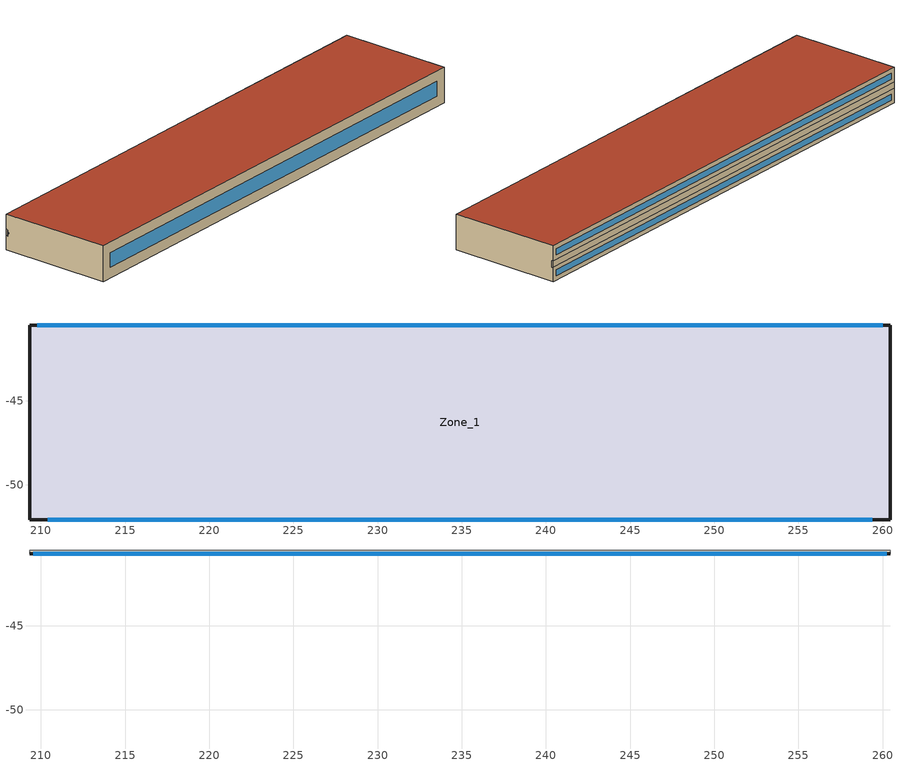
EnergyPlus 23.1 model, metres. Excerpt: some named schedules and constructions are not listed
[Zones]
Zone_1
 floor outside (UVal_0.3_Mass): 209.35,-40.52 260.44,-40.52 260.44,-52.06 209.35,-52.06 z9.18
 wall outside (UVal_0.3_Light): 260.44,-40.52 209.35,-40.52 z11.33:12.82; 260.44,-40.52 209.35,-40.52 z9.18:10.66; 209.35,-52.06 260.44,-52.06 z9.18:12.82; 260.44,-52.06,9.18 260.44,-40.52,9.18 260.44,-40.52,10.66 260.44,-40.71,10.58 260.44,-40.71,11.25 260.44,-40.52,11.33 260.44,-40.52,12.82 260.44,-52.06,12.82; 209.35,-40.52,9.18 209.35,-52.06,9.18 209.35,-52.06,12.82 209.35,-40.52,12.82 209.35,-40.52,11.33 209.35,-40.71,11.25 209.35,-40.71,10.58 209.35,-40.52,10.66
 wall to Zone_0 (Interior Partition (Mass)_FLIPPED): 260.44,-40.52 209.35,-40.52 z10.66:11.33; 260.44,-40.71,10.58 260.44,-40.52,10.66 260.44,-40.52,11.33 260.44,-40.71,11.25; 209.35,-40.52,10.66 209.35,-40.71,10.58 209.35,-40.71,11.25 209.35,-40.52,11.33
 window (90.1-2019 Nonresidential CZ 0 Glazing (Operable)): 260,-40.52 209.79,-40.52 z11.77:12.38; 260,-40.52 209.79,-40.52 z9.62:10.22; 210.41,-52.06 259.38,-52.06 z10.24:11.76
 roof outside (300mmInsulation 200mmConcrete): 209.35,-40.52 209.35,-52.06 260.44,-52.06 260.44,-40.52 z12.82
Zone_0
 floor outside (UVal_0.3_Mass): 260.44,-40.71,10.58 209.35,-40.71,10.58 209.35,-40.52,10.66 260.44,-40.52,10.66
 wall outside (UVal_0.3_Light): 209.35,-40.71 260.44,-40.71 z10.58:11.25
 window (90.1-2019 Nonresidential CZ 0 Glazing (Operable)): 209.55,-40.71 260.24,-40.71 z10.78:11.05
 roof outside (300mmInsulation 200mmConcrete): 209.35,-40.71,11.25 260.44,-40.71,11.25 260.44,-40.52,11.33 209.35,-40.52,11.33
[Construction]
Interior Partition (Mass): Plaster_0.013_Interior Partition (Mass), Plaster_0.013_Interior Partition (Mass)
[EnergyManagementSystem:Sensor] Output:Variable Index Key=Environment
Name | Output:Variable
OutdoorTemp | Site Outdoor Air Drybulb Temperature
OutdoorRelHumid | Site Outdoor Air Relative Humidity
[ZoneHVAC:IdealLoadsAirSystem] Maximum Heating Supply Air Temperature {C}=35; Minimum Cooling Supply Air Temperature {C}=12; Maximum Heating Supply Air Humidity Ratio {kgWater/kgDryAir}=0.01; Minimum Cooling Supply Air Humidity Ratio {kgWater/kgDryAir}=0.008; Heating Limit=LimitFlowRateAndCapacity; MaximumHeatingAirFlowRate [m3/s]=Autosize; MaximumSensibleHeatingCapacity [W]=Autosize; Cooling Limit=LimitFlowRateAndCapacity; MaximumCoolingAirFlowRate [m3/s]=Autosize; MaximumTotalCoolingCapacity [W]=Autosize; HeatingAvailabilitySchedule=Off; Dehumidification Control Type=Humidistat; Humidification Control Type=Humidistat; Demand Controlled Ventilation Type=OccupancySchedule; Outdoor Air Economizer Type=NoEconomizer; Heat Recovery Type=None; SensibleHeatRecoveryEffectiveness=0.7; LatentHeatRecoveryEffectiveness=0.65
Name | CoolingAvailabilitySchedule | Design Specification Outdoor Air Object
Zone_0 Ideal Loads Air | CoolAvail_Zone_0 | Zone_0MinFreshAir
Zone_1 Ideal Loads Air | CoolAvail_Zone_1 | Zone_1MinFreshAir
[Schedule:Constant]
Off: Value=0
AllOn: Value=1
Zone_0Heating_SP_Sch; Zone_1Heating_SP_Sch: HeatingSetpoint=20
Zone_0Cooling_SP_Sch; Zone_1Cooling_SP_Sch: CoolingSetpoint=26
[Schedule:Day:Hourly]
77088b5f-ed82-42ba-b400-def5a643b049: Fraction, 0, 0, 0, 0, 0, 0, 0, 0.2, 0.4, 0.4, 0.4, 0.4, 0.4, 0.4, 0.6, 0.6, 0.6, 0.6, 0.6, 0.6, 0.4, 0.4, 0.4, 0.2
b61ecc6a-e93b-45a3-8c7c-2c448b504a66: Fraction, 1, 1, 1, 1, 1, 1, 1, 1, 0, 0, 0, 0, 0, 1, 0, 0, 0, 0, 0, 0, 0, 0, 0, 0
1462910e-a4f0-4668-acf7-f994fd4273a6: Fraction, 1, 1, 1, 1, 1, 1, 1, 1, 0, 0, 0, 0, 0, 0, 0, 0, 0, 0, 0, 0, 0, 0, 0, 0
f9c88616-844f-4803-9da6-d770755f0a1a: Fraction, 1, 1, 1, 1, 1, 1, 1, 1, 0, 0, 0, 1, 1, 1, 1, 1, 0, 0, 0, 0, 0, 0, 0, 1
b9633bfe-118b-43e7-97d3-787a3a480072: Fraction, 1, 1, 1, 1, 1, 1, 1, 1, 0, 0, 0, 0, 0, 0, 0, 0, 0, 0, 0, 0, 0, 0, 0, 1
f923c2f3-917e-47b4-a255-9dd38d7fe562: Fraction, 1, 1, 1, 1, 1, 1, 1, 1, 0, 0, 0, 0, 1, 1, 1, 0, 0, 0, 0, 0, 0, 0, 0, 0
74522f1b-6131-4416-8ced-f7d669b4af5a: Fraction, 1, 1, 1, 1, 1, 1, 1, 1, 0, 0, 0, 0, 0, 0, 0, 0, 0, 0, 0, 0, 0, 0, 1, 1
be89c507-7ac4-406f-9e9d-11b564642cd4: Fraction, 1, 1, 1, 1, 1, 1, 1, 0, 0, 0, 0, 0, 1, 1, 1, 1, 0, 0, 0, 0, 0, 0, 0, 1
0698f2ce-5fbc-4046-ad44-a5e1c6a1a386: Fraction, 1, 1, 1, 1, 1, 1, 1, 1, 0, 0, 0, 0, 1, 1, 1, 1, 1, 0, 0, 0, 0, 0, 0, 0
5f001b71-6bc0-47ce-9cd9-f2a742ff6daa: Fraction, 1, 1, 1, 1, 1, 1, 1, 1, 0, 0, 0, 0, 1, 1, 1, 1, 1, 0, 0, 0, 0, 0, 0, 1
b554efd4-8d42-40ca-a60b-dc88f218ce6d: Fraction, 1, 1, 1, 1, 1, 0, 0, 0, 0, 0, 1, 1, 1, 1, 0, 0, 0, 0, 0, 0, 0, 0, 1, 1
8ab3a4c3-e7f3-4209-aa45-2740a458cb37: Fraction, 1, 1, 1, 1, 1, 0, 0, 0, 0, 0, 0, 0, 0, 0, 0, 1, 1, 1, 1, 1, 1, 1, 1, 1
4bb6eff6-6e11-414b-9803-62aa02d7d536: Fraction, 1, 1, 1, 1, 1, 1, 1, 0, 0, 0, 0, 0, 0, 0, 0, 0, 0, 0, 0, 0, 0, 0, 1, 1
dbaa1527-6015-4025-8f04-364619c1317b: Fraction, 1, 1, 1, 1, 1, 1, 1, 0, 0, 0, 0, 0, 0, 0, 0, 0, 0, 0, 0, 0, 0, 0, 0, 1
14e9dd52-c5f8-4895-b62a-c683baa2d7ee: Fraction, 1, 1, 1, 1, 1, 1, 1, 1, 1, 1, 1, 0, 0, 0, 0, 0, 0, 0, 0, 0, 1, 1, 1, 1
4f428be8-00c8-4d44-aaa3-f9f37d225e67: Fraction, 1, 1, 1, 1, 1, 1, 0, 0, 0, 0, 0, 0, 0, 0, 0, 0, 0, 0, 0, 0, 0, 1, 1, 1
480dd88f-fe00-4627-96be-43e7a61ecf90: Fraction, 1, 1, 1, 1, 0, 0, 0, 0, 0, 0, 0, 0, 0, 0, 0, 0, 0, 0, 0, 0, 0, 1, 1, 1
0427ac2c-ee09-4bb2-91c6-286f36f430e3: Fraction, 1, 1, 1, 1, 1, 1, 1, 1, 1, 1, 1, 1, 1, 1, 0, 0, 0, 0, 0, 0, 1, 1, 1, 1
422423f1-fc75-499f-bf2b-5c9190a27293: Fraction, 1, 1, 1, 1, 1, 1, 0, 0, 0, 0, 0, 0, 0, 0, 0, 0, 0, 0, 0, 0, 0, 0, 1, 1
e40ec8b3-12a0-41f4-ab59-8abd09546ab2: Fraction, 0, 1, 1, 1, 1, 1, 1, 1, 0, 0, 0, 0, 0, 1, 0, 0, 0, 0, 1, 1, 1, 1, 1, 1
407ddda8-5f5c-416a-845e-f8479b07bcf2: Fraction, 1, 1, 1, 1, 1, 1, 0, 0, 0, 0, 0, 0, 1, 1, 0, 0, 1, 1, 1, 1, 1, 1, 1, 1
65120fd8-c652-41c3-a5b2-b18f9619ba42: Fraction, 1, 1, 1, 1, 1, 1, 1, 1, 0, 0, 0, 0, 0, 0, 0, 0, 0, 0, 0, 0, 0, 1, 1, 1
36cc5ed7-76bf-4502-bdb1-dc48f9de8432: Fraction, 1, 1, 1, 0, 0, 0, 0, 0, 0, 0, 0, 0, 0, 0, 0, 0, 0, 0, 0, 0, 0, 0, 0, 0
f4023421-0c52-489f-9e2d-6e91df87cda3: Fraction, 1, 1, 1, 1, 1, 1, 1, 1, 0, 0, 0, 0, 1, 1, 1, 1, 0, 0, 0, 0, 0, 0, 0, 0
7116c342-3e2c-449d-bf36-997b0237f6a4: Fraction, 0, 0, 0, 0, 0, 0, 0, 0, 1, 1, 1, 1, 1, 1, 1, 1, 0, 0, 0, 0, 0, 0, 0, 0
69a3937d-8ba8-43d6-83f2-54fbfcb42120: Fraction, 0, 0, 0, 1, 1, 1, 1, 1, 0, 0, 0, 0, 0, 0, 0, 0, 0, 0, 0, 0, 0, 0, 0, 0
02c3c3de-57a5-4973-813a-a6b7871d78e2: Fraction, 0, 0, 0, 1, 1, 1, 1, 1, 0, 0, 0, 0, 0, 1, 1, 1, 0, 0, 0, 0, 0, 0, 0, 0
c7dca01e-dafb-48e1-90ed-0ce62af011b9: Fraction, 0, 1, 1, 1, 1, 1, 1, 1, 0, 0, 0, 0, 0, 1, 1, 0, 0, 0, 0, 0, 0, 0, 0, 0
dd60f6f2-acfd-45aa-81bb-61a05b84a66a: Fraction, 0, 0, 0, 0, 1, 1, 1, 1, 0, 0, 0, 0, 0, 0, 0, 0, 0, 0, 0, 0, 0, 0, 0, 0
5e5772d5-3989-4a5b-80e4-fb713cbf4840: Fraction, 1, 1, 1, 1, 1, 1, 1, 1, 1, 0, 1, 1, 1, 1, 1, 1, 1, 0, 0, 1, 1, 1, 1, 1
b3dad7c9-796d-45d7-a7f1-04040badca5c: Fraction, 1, 1, 1, 1, 1, 1, 1, 1, 0, 0, 0, 1, 1, 1, 1, 1, 0, 1, 1, 1, 1, 1, 1, 1
77dd541b-445c-4b64-b4a1-038180a2693f: Fraction, 0, 1, 1, 1, 1, 1, 1, 1, 0, 0, 0, 0, 1, 1, 1, 0, 0, 0, 0, 0, 0, 0, 0, 0
7035087b-b62a-4e70-8621-357d6cd41543: Fraction, 0, 0, 0, 0, 0, 0, 0, 0, 0, 0, 0, 0, 1, 0, 0, 0, 0, 0, 0, 0, 0, 0, 0, 0
0a0bc0a3-c520-42e6-9e32-5f913cde84c4: Fraction, 0, 1, 1, 1, 1, 1, 1, 1, 0, 0, 0, 0, 0, 0, 0, 0, 0, 0, 0, 0, 0, 0, 0, 0
65b9bd1a-cb0c-4975-b023-ef0ee9a0ef00: Fraction, 0, 1, 0, 0, 1, 0, 0, 0, 0, 0, 0, 1, 1, 1, 1, 1, 1, 0, 0, 0, 0, 0, 0, 0
952757ea-6ecd-48f6-a0a9-b162bcaeb59d: Fraction, 0, 0, 0, 0, 0, 0, 0, 0, 0, 0, 0, 0, 1, 0, 1, 0, 0, 0, 0, 0, 0, 0, 0, 0
73463bba-bb12-4642-9d1f-ffcdff26b971: Fraction, 0, 0, 0, 0, 0, 0, 0, 0, 0, 0, 0, 1, 0, 0, 1, 1, 0, 0, 0, 0, 0, 0, 0, 1
3875121d-898c-4401-8301-b4792f88119c: Fraction, 0, 0, 0, 1, 1, 1, 1, 1, 0, 0, 0, 1, 1, 1, 1, 0, 0, 0, 0, 0, 0, 1, 1, 0
341d5593-1b1d-496e-836a-dba7d75e707f: Fraction, 0, 1, 1, 1, 1, 1, 1, 1, 0, 0, 0, 1, 1, 1, 1, 1, 0, 0, 1, 0, 0, 1, 1, 1
9fa13a07-9ee3-40f5-825e-3a458ea13ecd: Fraction, 1, 1, 1, 1, 1, 1, 1, 1, 0, 0, 0, 1, 1, 1, 1, 0, 0, 0, 0, 1, 0, 0, 1, 1
965ee7f9-0f31-4261-9fe4-b3eb4e87c9bf: Fraction, 1, 1, 1, 1, 1, 1, 1, 1, 1, 1, 0, 0, 0, 0, 0, 0, 0, 0, 0, 1, 1, 1, 1, 1
d859ed9c-6c28-42e3-bdfa-814df2ce5288: Fraction, 1, 1, 1, 1, 1, 1, 1, 1, 0, 0, 0, 1, 1, 1, 1, 1, 1, 0, 1, 1, 1, 1, 1, 1
057f69e8-9607-4362-9e89-0fa16fee4eb5: Fraction, 1, 1, 0, 0, 1, 1, 0, 0, 0, 0, 0, 1, 0, 0, 1, 1, 0, 0, 0, 0, 0, 0, 0, 0
f4b9b0f5-a60c-4849-a474-987a8280813e: Fraction, 0, 1, 1, 0, 1, 1, 0, 0, 0, 0, 0, 1, 1, 1, 1, 1, 1, 0, 0, 0, 0, 0, 0, 0
b1ef72dd-305f-4fa4-a173-40fb70c5a0cc: Fraction, 0, 0, 0, 0, 1, 1, 1, 1, 0, 0, 0, 1, 1, 1, 1, 1, 0, 0, 0, 0, 0, 0, 0, 0
81b866a6-c7c6-4df5-9bb5-f2a27cdba458: Fraction, 1, 1, 1, 1, 1, 1, 1, 1, 0, 0, 0, 1, 1, 1, 1, 1, 0, 0, 0, 0, 0, 0, 0, 0
a47df98c-f4c6-4b7f-b41f-02d6b15e6af4: Fraction, 0, 0, 1, 1, 1, 1, 1, 0, 0, 0, 0, 1, 1, 1, 1, 1, 1, 0, 0, 0, 0, 0, 0, 0
84bb206d-7cb8-4fb8-a0a9-98f45439dfcb: Fraction, 0, 0, 0, 0, 0, 0, 0, 0, 0, 0, 0, 0, 0, 1, 0, 0, 0, 0, 0, 0, 0, 0, 0, 0
5f231fe1-19fb-4496-92a2-f8866ac34349: Fraction, 0, 0, 0, 0, 0, 0, 0, 0, 0, 0, 0, 1, 1, 1, 0, 0, 0, 0, 0, 0, 0, 0, 0, 0
cc74662e-5968-438e-8433-2e99efac066d: Fraction, 0, 0, 0, 0, 0, 0, 0, 0, 0, 0, 0, 0, 1, 1, 1, 1, 0, 0, 0, 0, 0, 0, 0, 0
29047eb6-ad1c-4784-a534-0c6a0d4bf3b7: Fraction, 0, 0, 0, 1, 1, 1, 1, 1, 0, 0, 0, 1, 1, 1, 1, 1, 0, 0, 0, 0, 0, 0, 0, 0
a06eab21-352e-4a29-9fb4-2ca2c5902dc1: Fraction, 1, 1, 1, 0, 1, 1, 1, 1, 0, 0, 0, 1, 1, 1, 1, 1, 1, 0, 0, 0, 0, 0, 0, 1
dfd2b14d-9138-40e6-a857-d2ee61141335: Fraction, 1, 1, 1, 1, 1, 1, 1, 1, 0, 0, 0, 1, 1, 1, 1, 1, 1, 0, 0, 0, 0, 0, 0, 1
6b1bd905-84f9-4cde-9362-bab364ff23e5: Fraction, 1, 1, 1, 1, 0, 0, 0, 1, 0, 0, 1, 1, 1, 1, 1, 1, 1, 0, 0, 0, 0, 0, 0, 0
e7d5a1e0-2427-4993-a178-07f0f8964822: Fraction, 1, 1, 1, 1, 0, 0, 0, 0, 0, 0, 0, 1, 1, 1, 1, 1, 1, 0, 0, 0, 0, 0, 0, 0
efded1f2-62cb-4091-a16b-848e0f331be9: Fraction, 0, 0, 0, 0, 0, 0, 0, 0, 0, 0, 0, 1, 1, 1, 1, 1, 0, 0, 0, 0, 0, 1, 1, 1
90b0308d-b36f-4494-bb98-cf3a84938c4a: Fraction, 1, 1, 1, 1, 1, 1, 1, 1, 1, 1, 0, 0, 0, 0, 1, 1, 0, 0, 0, 1, 1, 0, 1, 0
d7baba81-6cbf-4d05-adeb-f802f4f9727f: Fraction, 0, 1, 1, 1, 1, 1, 1, 1, 1, 1, 1, 1, 0, 1, 0, 1, 1, 1, 1, 1, 1, 1, 1, 1
f4c99446-2d73-45b3-8d0d-2b6243eeea2a: Fraction, 1, 1, 1, 1, 1, 1, 1, 1, 0, 0, 0, 1, 0, 1, 1, 0, 0, 0, 0, 1, 0, 1, 1, 1
96255590-fcd8-4002-92c2-89a7160b9312: Fraction, 1, 1, 1, 1, 1, 1, 1, 1, 0, 0, 0, 1, 1, 1, 1, 1, 1, 1, 0, 0, 0, 0, 0, 0
89c604ad-ab54-4fc6-a910-a839b9050631: Fraction, 1, 0, 1, 1, 1, 0, 1, 1, 0, 0, 0, 1, 1, 1, 1, 1, 1, 0, 0, 0, 0, 0, 0, 0
22cabc15-21c3-4cb5-b603-2d9a9b24ea62: Fraction, 0, 0, 0, 0, 0, 1, 1, 0, 0, 0, 0, 0, 1, 1, 1, 1, 0, 0, 0, 0, 1, 1, 1, 0
abc59f01-8fd5-4213-a7bf-f44756c39fb4: Fraction, 0, 1, 0, 1, 1, 1, 1, 1, 0, 0, 0, 1, 1, 1, 1, 1, 1, 0, 0, 0, 0, 0, 0, 0
419b2285-6e3c-439e-b904-ae26d60a6f8b: Fraction, 0, 1, 1, 1, 1, 1, 0, 1, 0, 0, 0, 1, 1, 1, 1, 1, 1, 1, 0, 0, 0, 0, 0, 0
4ee5f2d4-fb6c-4e72-a168-3f65b394a219: Fraction, 0, 0, 0, 1, 1, 1, 1, 1, 0, 0, 0, 1, 1, 1, 1, 1, 1, 1, 0, 0, 0, 0, 0, 0
bc90891e-28d3-4cdf-b06b-4985070b810d: Fraction, 0, 0, 0, 0, 1, 1, 1, 1, 0, 0, 0, 1, 1, 1, 1, 1, 1, 1, 0, 0, 0, 0, 0, 0
aa88df67-71ad-4db2-9608-95fe4998344b: Fraction, 0, 0, 1, 1, 1, 1, 1, 1, 0, 0, 0, 1, 1, 1, 1, 1, 0, 1, 1, 1, 0, 1, 1, 1
faa6e217-3f29-49bd-9d51-3f5d9c64520e: Fraction, 0, 0, 0, 0, 1, 1, 1, 1, 0, 0, 1, 1, 1, 1, 1, 1, 1, 0, 0, 0, 0, 0, 0, 0
634aeb9d-6e49-4ba7-830c-0ae56c37f6c8: Fraction, 0, 0, 0, 0, 0, 1, 0, 0, 0, 1, 1, 1, 1, 1, 1, 1, 1, 1, 0, 0, 0, 0, 0, 0
1a53dd4e-f9af-48dd-ab99-7c25bd721d09: Fraction, 0, 0, 0, 1, 1, 1, 1, 0, 0, 0, 0, 1, 1, 1, 1, 1, 1, 1, 0, 0, 0, 0, 0, 0
a5a9132e-d20f-48b7-8746-6b7e5d5ce6c9: Fraction, 1, 1, 1, 0, 1, 0, 1, 1, 0, 0, 0, 0, 1, 1, 1, 1, 1, 0, 0, 0, 0, 0, 0, 0
f2a5fb2d-a9e3-412a-a480-aace2d0d89a0: Fraction, 0, 0, 1, 1, 1, 1, 1, 1, 0, 1, 1, 1, 1, 1, 0, 1, 0, 0, 0, 1, 0, 0, 1, 1
cf9e3024-8a89-48c9-8bd0-3d0de0312c60: Fraction, 1, 1, 1, 1, 1, 1, 0, 1, 0, 1, 1, 1, 1, 1, 1, 1, 1, 1, 0, 0, 0, 0, 0, 0
2fd4532e-a3d9-40e1-8425-831474759212: Fraction, 0, 1, 1, 1, 1, 1, 0, 1, 0, 0, 0, 1, 1, 1, 0, 0, 0, 0, 0, 0, 0, 0, 0, 1
3e43f94e-3894-4654-8a70-b172f192fd88: Fraction, 1, 1, 1, 1, 1, 1, 1, 1, 0, 1, 1, 1, 1, 1, 1, 0, 1, 0, 0, 1, 1, 1, 1, 1
fc3675b4-0499-4816-9a06-88e99fc6b6cc: Fraction, 1, 1, 1, 1, 1, 1, 1, 0, 0, 0, 0, 0, 1, 1, 1, 1, 0, 0, 0, 0, 0, 0, 1, 0
a0569532-dcfa-4d13-8d6e-f70063de202a: Fraction, 0, 0, 1, 1, 1, 1, 1, 1, 0, 1, 1, 1, 1, 1, 1, 1, 1, 1, 1, 0, 0, 0, 0, 0
7f208a19-878c-46a9-903c-3270bca5aafb: Fraction, 1, 1, 1, 1, 1, 1, 1, 1, 0, 0, 1, 1, 1, 0, 0, 0, 0, 0, 0, 1, 0, 1, 1, 1
610257ec-89d4-48ca-843e-8c55d28179d5: Fraction, 1, 1, 1, 1, 1, 1, 1, 1, 0, 0, 0, 1, 1, 1, 1, 1, 0, 0, 0, 0, 0, 1, 1, 1
5aa310a8-fc51-4a51-8e21-d583092970db: Fraction, 1, 1, 1, 1, 1, 1, 1, 1, 0, 1, 1, 0, 1, 1, 1, 0, 0, 0, 0, 1, 1, 1, 1, 1
797f326c-382c-4497-b1d0-f46cb4a4eb5a: Fraction, 1, 1, 1, 1, 1, 1, 1, 1, 0, 0, 1, 1, 1, 1, 1, 1, 1, 1, 0, 0, 0, 0, 0, 0
50b02fa6-1ca8-4431-b9d2-e9a759f81279: Fraction, 0, 1, 1, 0, 1, 1, 1, 1, 0, 1, 1, 1, 1, 1, 1, 1, 0, 1, 1, 1, 1, 1, 1, 1
cd3912f2-1dfb-4c99-9971-2a8aa3fadf44: Fraction, 1, 1, 0, 1, 1, 1, 1, 1, 0, 0, 1, 1, 1, 0, 0, 0, 1, 1, 0, 1, 1, 1, 1, 1
fcbde0e3-56e1-4ffb-bfab-f136ca051e96: Fraction, 1, 1, 1, 1, 1, 1, 1, 1, 0, 0, 1, 1, 1, 1, 1, 0, 1, 1, 1, 1, 1, 1, 1, 1
ccf4194c-3f63-44e3-9bd9-1c96b528d50e: Fraction, 1, 1, 1, 1, 1, 1, 1, 1, 1, 0, 1, 1, 1, 1, 1, 0, 1, 0, 0, 1, 1, 1, 1, 1
517fa2c0-0e88-4061-99e2-2ef9967c6566: Fraction, 1, 1, 1, 1, 1, 1, 1, 1, 1, 1, 1, 1, 1, 1, 0, 0, 0, 0, 0, 0, 0, 1, 1, 1
aa9a340d-9c72-4276-b6f6-0319e63cdb87: Fraction, 1, 1, 1, 1, 0, 0, 0, 0, 0, 0, 1, 1, 1, 1, 1, 1, 1, 0, 0, 0, 0, 0, 0, 0
82b07d1c-0eef-46a8-bc13-3b6de05f03d0: Fraction, 0, 1, 1, 1, 1, 1, 1, 1, 0, 0, 0, 1, 1, 1, 1, 1, 1, 1, 0, 0, 0, 0, 0, 0
d23662b6-ce04-44cb-8a2a-41f50595bc77: Fraction, 0, 1, 0, 0, 1, 0, 1, 0, 0, 0, 1, 1, 1, 1, 1, 1, 1, 0, 0, 0, 0, 0, 0, 0
5ba7b205-5729-4327-a4d1-b8fe0a9b987a: Fraction, 0, 1, 1, 1, 1, 1, 1, 1, 0, 1, 1, 1, 1, 1, 1, 1, 1, 1, 0, 0, 0, 0, 0, 0
de764696-80c9-4c0e-8456-2c96107a0d66: Fraction, 0, 0, 0, 0, 1, 0, 0, 0, 0, 1, 1, 1, 1, 1, 1, 1, 1, 1, 1, 0, 0, 0, 0, 0
a1378dc1-1c05-4f5d-b3c3-f27ee2f56298: Fraction, 0, 0, 0, 0, 1, 1, 0, 1, 0, 0, 1, 1, 0, 1, 1, 1, 1, 1, 1, 1, 1, 1, 1, 1
1caa02b3-6b1d-4b8e-a645-7af0f3f340bc: Fraction, 1, 1, 1, 1, 1, 1, 1, 1, 0, 0, 0, 1, 1, 1, 1, 1, 1, 0, 0, 0, 0, 0, 0, 0
b8c28eab-156c-4f7e-8708-a0a1234ac0ee: Fraction, 0, 1, 1, 1, 1, 1, 1, 1, 0, 0, 1, 1, 1, 0, 0, 0, 0, 0, 0, 0, 0, 0, 0, 1
64242eb2-d754-401d-9495-42a12eb9c61f: Fraction, 1, 1, 1, 1, 1, 1, 1, 1, 0, 0, 1, 1, 1, 1, 1, 1, 1, 0, 1, 0, 0, 0, 0, 0
e0e34658-4a64-4967-b992-3091d4a05e7c: Fraction, 0, 0, 0, 0, 1, 1, 0, 0, 0, 0, 1, 1, 0, 0, 0, 1, 1, 0, 0, 1, 1, 1, 1, 1
bdee0c8a-ec19-485c-aacb-b4f05d12e1f4: Fraction, 1, 1, 1, 1, 1, 1, 1, 1, 0, 0, 0, 1, 1, 1, 1, 0, 0, 1, 1, 1, 1, 1, 1, 1
abd1d0ea-8d8f-4d5c-bcfa-4186f1333908: Fraction, 1, 1, 1, 1, 1, 1, 1, 1, 0, 0, 0, 1, 1, 1, 1, 0, 1, 1, 0, 0, 0, 0, 0, 0
5d0397cb-bd89-4e18-bc04-cc693149a05b: Fraction, 0, 0, 0, 0, 1, 0, 0, 0, 0, 1, 0, 1, 1, 1, 0, 1, 1, 1, 1, 1, 1, 1, 1, 1
67fbaf29-cad6-4a1a-954f-2769da772fa2: Fraction, 1, 1, 1, 1, 1, 1, 1, 1, 1, 0, 0, 1, 1, 1, 1, 1, 0, 0, 0, 0, 0, 0, 0, 0
eab5019f-420b-4f12-bd69-d84f9edacc4b: Fraction, 1, 1, 1, 1, 1, 1, 1, 1, 0, 1, 1, 1, 1, 1, 1, 0, 0, 0, 0, 0, 0, 0, 0, 0
ba8c5136-ba69-47b1-890d-1f991f5e025f: Fraction, 1, 1, 1, 0, 1, 1, 0, 1, 0, 0, 0, 1, 1, 1, 0, 0, 0, 0, 0, 0, 0, 0, 0, 0
e7273dae-a025-474d-a914-3c71e988e305: Fraction, 0, 0, 0, 0, 0, 0, 0, 0, 1, 1, 1, 1, 1, 1, 1, 1, 1, 1, 1, 0, 0, 0, 0, 0
7fb32094-573f-4076-a431-0ffdd28a4bb9: Fraction, 0, 0, 0, 0, 1, 0, 1, 1, 1, 1, 1, 1, 1, 1, 1, 1, 1, 1, 0, 0, 0, 0, 0, 0
e5406a49-b87f-47f4-bba5-c1c6fa697582: Fraction, 0, 0, 0, 0, 0, 1, 1, 1, 1, 1, 1, 1, 1, 1, 1, 1, 1, 1, 1, 0, 0, 0, 0, 0
4618ba37-79fb-49ea-b4d4-171c47128939: Fraction, 0, 0, 0, 0, 1, 0, 1, 0, 0, 1, 1, 1, 1, 1, 1, 1, 1, 1, 1, 0, 0, 0, 0, 0
7258799c-50ab-4081-a821-1a7dd393130b: Fraction, 0, 0, 0, 0, 1, 1, 1, 1, 0, 1, 1, 1, 1, 1, 1, 1, 1, 1, 1, 0, 0, 0, 0, 0
255d1a05-d109-4f99-aa86-e215d026e1d5: Fraction, 0, 0, 0, 0, 0, 0, 0, 0, 1, 1, 1, 1, 1, 1, 0, 0, 0, 0, 0, 1, 0, 0, 0, 0
9a62e354-dff9-4e31-9888-97e265a25ae2: Fraction, 0, 1, 0, 0, 1, 0, 1, 1, 0, 1, 1, 1, 1, 0, 1, 0, 0, 0, 0, 0, 0, 0, 0, 1
11be1703-9132-4569-bde7-3f456f07dd42: Fraction, 1, 0, 1, 1, 1, 1, 1, 0, 0, 1, 1, 1, 0, 0, 1, 1, 1, 0, 0, 0, 0, 0, 0, 0
ba9443d0-42a1-4aa7-846f-b6cdc0b62a42: Fraction, 1, 1, 0, 1, 1, 1, 1, 1, 0, 1, 1, 1, 1, 1, 1, 0, 0, 0, 0, 0, 0, 0, 0, 0
2363395f-d665-414d-9fb1-a172407e2e6b: Fraction, 0, 1, 1, 1, 1, 1, 1, 1, 0, 1, 1, 1, 0, 1, 1, 1, 0, 1, 0, 1, 1, 0, 1, 0
091eaa50-1632-46ee-9804-07bc0671a720: Fraction, 1, 1, 1, 1, 1, 1, 1, 1, 0, 0, 0, 0, 1, 0, 0, 0, 0, 0, 0, 0, 0, 0, 1, 0
afc353ec-e929-4f8d-aee6-6e55287c3106: Fraction, 1, 1, 0, 1, 1, 1, 1, 1, 0, 1, 1, 1, 1, 1, 1, 1, 1, 1, 0, 0, 0, 0, 0, 0
d93207ce-8a0d-41d9-907e-e1ceb1d7edf3: Fraction, 0, 0, 0, 0, 0, 0, 0, 0, 0, 1, 1, 0, 0, 1, 1, 0, 0, 0, 0, 0, 0, 1, 1, 1
7f076a02-7746-4e13-818d-b29f2383b2fb: Fraction, 1, 1, 1, 1, 1, 1, 0, 0, 0, 0, 1, 1, 1, 1, 1, 1, 1, 1, 0, 0, 0, 0, 0, 0
6dc8cc5d-0dec-417b-8a29-3f178ae933fb: Fraction, 0, 0, 0, 0, 0, 0, 0, 0, 0, 0, 1, 1, 1, 1, 1, 1, 1, 1, 0, 0, 0, 0, 0, 0
5ac3eda0-ef48-44e2-b693-6d879083a65b: Fraction, 0, 0, 0, 1, 1, 1, 0, 0, 0, 0, 0, 0, 1, 1, 0, 0, 1, 1, 0, 0, 0, 1, 1, 1
c66d9e7b-4dae-4dc2-ac5c-423a3b0ce716: Fraction, 1, 1, 1, 1, 1, 1, 1, 1, 0, 1, 1, 1, 0, 0, 0, 0, 0, 0, 0, 0, 0, 0, 0, 1
48c2442f-9f8a-46d4-bb13-a485cb804e6e: Fraction, 1, 1, 1, 1, 1, 1, 1, 1, 1, 0, 0, 0, 1, 1, 1, 1, 0, 0, 0, 0, 0, 0, 1, 1
e3d999b2-bb25-450c-83fd-3fffcd30c478: Fraction, 1, 1, 1, 1, 1, 1, 1, 1, 0, 0, 1, 1, 1, 1, 1, 1, 1, 0, 0, 0, 0, 0, 0, 0
ca51677b-4d0d-4cce-88a8-2f8af7146b0c: Fraction, 1, 1, 1, 1, 1, 1, 1, 1, 0, 0, 1, 1, 1, 1, 0, 0, 1, 1, 1, 1, 1, 1, 1, 1
9781503c-efb4-4302-89e1-317e25ee1ebb: Fraction, 1, 1, 1, 1, 1, 1, 1, 1, 0, 0, 1, 1, 1, 1, 0, 0, 0, 1, 1, 1, 1, 1, 1, 1
bf10be7f-1b8d-4061-8ddc-22227df77dfb: Fraction, 0, 0, 0, 0, 1, 1, 1, 1, 0, 0, 0, 0, 0, 0, 0, 0, 0, 0, 0, 0, 0, 0, 1, 1
8979b414-b9aa-48bd-840d-c89cf7c9b2ae: Fraction, 1, 1, 1, 1, 1, 1, 1, 1, 1, 1, 1, 1, 1, 1, 1, 1, 1, 1, 1, 0, 0, 0, 0, 0
a4c7ac68-29ea-4644-b722-c4cca775db8f: Fraction, 0, 0, 0, 0, 0, 0, 0, 0, 0, 0, 1, 1, 1, 1, 1, 0, 0, 0, 0, 0, 0, 1, 1, 1
99e9f15c-053b-43ae-8fc2-729f4ca7a09c: Fraction, 1, 1, 1, 1, 1, 1, 1, 1, 1, 0, 0, 0, 1, 1, 1, 1, 1, 0, 0, 0, 0, 0, 0, 0
4320704f-bf9e-4f58-8008-2c840c8082fd: Fraction, 0, 1, 0, 0, 0, 1, 1, 1, 0, 0, 1, 1, 1, 0, 0, 0, 0, 0, 0, 0, 0, 0, 0, 0
5e37ae3b-313e-440a-92af-8570955aae78: Fraction, 1, 1, 1, 1, 1, 1, 1, 1, 1, 0, 0, 0, 0, 0, 0, 0, 1, 1, 0, 0, 0, 0, 0, 0
1ad85eec-550e-436a-87ed-fc8f49af2ea3: Fraction, 0, 0, 0, 1, 1, 0, 0, 0, 0, 1, 1, 1, 0, 0, 0, 0, 0, 0, 0, 0, 0, 0, 0, 0
dd39fa05-346b-4dd0-b4c1-654c115d7733: Fraction, 0, 0, 0, 0, 0, 0, 0, 0, 0, 1, 1, 1, 0, 0, 0, 0, 0, 0, 0, 0, 1, 1, 1, 1
8c577805-39ae-4626-b191-aa1383512494: Fraction, 1, 1, 1, 1, 1, 1, 1, 1, 0, 0, 1, 1, 1, 1, 1, 1, 1, 1, 1, 0, 0, 0, 0, 0
94b8af18-8fd5-476c-ae66-873dd8c8b203: Fraction, 0, 1, 1, 1, 1, 1, 0, 0, 0, 1, 1, 1, 1, 1, 1, 1, 1, 0, 0, 0, 0, 0, 0, 0
562132f0-322e-4aa7-9c54-fe61d3de62dd: Fraction, 0, 1, 1, 1, 1, 1, 1, 1, 1, 0, 0, 1, 1, 1, 1, 1, 0, 0, 0, 0, 0, 0, 0, 0
aae2830e-f9f6-4a3d-8d6f-0cf14e303b38: Fraction, 0, 0, 0, 0, 0, 0, 0, 0, 0, 0, 0, 0, 1, 1, 1, 1, 0, 0, 0, 0, 0, 0, 0, 1
d300a0f2-c735-4539-b75c-f35292e215f6: Fraction, 0, 0, 0, 0, 0, 0, 0, 0, 0, 0, 0, 0, 1, 1, 1, 1, 1, 1, 0, 0, 0, 0, 0, 0
fa032ce4-2a51-4e63-8503-6b7eb484d45c: Fraction, 0, 0, 1, 1, 1, 1, 1, 1, 0, 0, 0, 0, 0, 0, 0, 0, 0, 0, 0, 0, 0, 0, 0, 0
9a811813-a347-4096-8be1-c26e4116a527: Fraction, 0, 0, 0, 0, 0, 0, 0, 0, 0, 0, 0, 0, 0, 0, 0, 0, 0, 0, 0, 0, 0, 0, 1, 1
aacc0f94-da1b-45a5-95c7-cd78f2862b56: Fraction, 0, 0, 0, 1, 1, 1, 1, 1, 1, 0, 0, 0, 0, 0, 0, 0, 1, 0, 0, 0, 0, 0, 0, 0
b0549669-16ea-49d0-a7c7-ab55f7cc589b: Fraction, 0, 0, 0, 1, 1, 1, 1, 1, 0, 0, 1, 1, 1, 1, 1, 1, 1, 0, 0, 0, 0, 0, 0, 0
de932d5d-2254-491a-ba5d-a5e05150ae6d: Fraction, 0, 1, 1, 1, 1, 1, 1, 0, 0, 0, 1, 1, 1, 1, 1, 1, 1, 1, 0, 0, 0, 0, 0, 0
43671ba8-43c8-43ed-ba83-e1db7ba479c5: Fraction, 0, 0, 0, 0, 0, 0, 0, 0, 0, 1, 1, 1, 1, 1, 1, 1, 0, 0, 0, 0, 0, 0, 0, 0
77dc5050-22fb-44f2-9fb6-208f78707dfa: Fraction, 0, 1, 1, 1, 1, 1, 1, 1, 1, 1, 1, 0, 1, 1, 1, 1, 1, 1, 0, 0, 0, 0, 0, 0
b4f2193d-d0dd-4201-8356-ad76ead08166: Fraction, 0, 1, 0, 1, 0, 0, 0, 1, 0, 0, 1, 1, 1, 1, 1, 1, 1, 1, 1, 0, 1, 1, 0, 0
50e49325-c70b-4805-adea-9445df59da86: Fraction, 0, 0, 0, 0, 0, 0, 0, 0, 0, 0, 1, 1, 1, 1, 1, 1, 1, 1, 1, 1, 0, 0, 0, 0
6097f8c8-10c2-46e4-90e8-1e10696a80a0: Fraction, 0, 0, 0, 0, 0, 0, 0, 0, 1, 1, 1, 1, 1, 1, 1, 1, 1, 0, 0, 0, 0, 0, 0, 0
9dca353c-81fb-45e6-a2e0-0c0ea6ec10fa: Fraction, 0, 0, 0, 0, 0, 0, 0, 0, 0, 0, 1, 0, 0, 1, 1, 1, 1, 1, 1, 0, 0, 0, 0, 0
00cfff69-bd64-42c9-a9cd-da05aa79c897: Fraction, 0, 0, 0, 1, 1, 0, 0, 0, 0, 1, 1, 1, 1, 0, 0, 0, 0, 0, 0, 0, 0, 0, 1, 0
5c67843b-fbbf-49a3-9896-14a568e3432f: Fraction, 0, 1, 1, 1, 1, 0, 1, 1, 0, 0, 0, 0, 1, 1, 1, 1, 1, 1, 1, 0, 0, 0, 0, 0
a34bd4c4-9749-499e-9428-84f9635dc4b9: Fraction, 0, 1, 0, 0, 1, 0, 1, 0, 0, 1, 1, 1, 1, 1, 1, 1, 1, 1, 1, 1, 0, 0, 0, 0
f882cacd-28ff-49c2-a356-f388242d67bb: Fraction, 0, 0, 0, 0, 0, 0, 0, 0, 0, 1, 1, 1, 1, 1, 1, 1, 1, 1, 1, 1, 1, 0, 0, 0
d4d43b22-6910-440b-bd69-453819fc78b2: Fraction, 0, 0, 0, 0, 0, 0, 0, 0, 1, 1, 1, 1, 1, 1, 1, 1, 1, 1, 1, 1, 1, 0, 0, 0
f105e355-3413-40db-aa45-85fca079f495: Fraction, 0, 0, 0, 0, 0, 0, 0, 1, 0, 1, 0, 0, 1, 1, 1, 0, 0, 1, 0, 0, 0, 0, 0, 0
106a92f3-6e60-4419-aaa0-32559cbd2999: Fraction, 0, 0, 0, 1, 1, 1, 1, 0, 0, 0, 0, 1, 1, 1, 1, 1, 1, 0, 0, 0, 0, 0, 0, 0
1f6f9a2e-039f-43cd-ad4b-6cd25059b0a1: Fraction, 0, 1, 0, 0, 0, 0, 0, 0, 0, 1, 1, 1, 1, 1, 1, 1, 1, 1, 1, 0, 1, 0, 0, 0
aeaeb883-3646-4b01-a0fa-3f1426348988: Fraction, 0, 0, 0, 0, 0, 0, 0, 0, 0, 0, 0, 1, 1, 1, 1, 1, 1, 0, 1, 1, 1, 1, 1, 0
934c32b1-560d-4f06-94a0-3a278eecf72f: Fraction, 0, 1, 1, 0, 1, 0, 0, 1, 0, 0, 0, 1, 1, 1, 0, 0, 1, 0, 0, 1, 1, 1, 1, 0
0abc7273-fa0b-4a4b-a39f-ca08615d4cff: Fraction, 1, 1, 1, 1, 1, 1, 1, 1, 0, 0, 0, 1, 1, 1, 1, 1, 1, 1, 0, 0, 0, 0, 1, 1
33b5e953-65e6-44b0-af16-dfc07d59931d: Fraction, 0, 1, 0, 0, 1, 1, 1, 1, 0, 0, 1, 1, 1, 0, 0, 0, 0, 1, 0, 1, 1, 0, 1, 1
540140dd-eab2-4836-b210-1c4cd6603887: Fraction, 1, 1, 1, 1, 0, 0, 0, 0, 0, 0, 0, 1, 1, 0, 1, 1, 1, 1, 1, 0, 0, 0, 0, 0
427e9f6b-fcbb-4432-95c8-dcd35fe292e2: Fraction, 0, 0, 0, 0, 1, 1, 1, 1, 1, 0, 1, 1, 1, 0, 1, 1, 1, 0, 0, 0, 0, 0, 0, 0
71bff659-cbc7-4364-9719-71a8e020f28d: Fraction, 0, 1, 1, 1, 1, 1, 1, 1, 0, 0, 0, 1, 1, 1, 1, 1, 0, 0, 0, 0, 0, 0, 0, 0
283ff5f3-bb95-4aca-9dff-cf818e15a6cb: Fraction, 0, 0, 0, 0, 0, 0, 0, 0, 0, 0, 0, 1, 1, 0, 1, 1, 1, 1, 0, 0, 0, 0, 0, 0
ba60f530-7a96-4aae-b0af-42dff6ef0424: Fraction, 0, 0, 0, 0, 0, 0, 0, 0, 0, 1, 0, 1, 1, 1, 1, 1, 1, 1, 0, 0, 0, 0, 0, 0
f4ab6975-dd8e-47a7-a502-a4e2cda633f0: Fraction, 0, 0, 0, 0, 0, 0, 0, 0, 0, 0, 1, 1, 1, 0, 1, 1, 1, 1, 0, 0, 0, 0, 0, 0
54746d5b-eaa9-497d-8ad9-39f36eef245c: Fraction, 0, 0, 0, 0, 0, 0, 1, 1, 1, 0, 1, 0, 0, 0, 0, 0, 0, 0, 0, 1, 0, 0, 0, 0
a777f39c-0e16-4d79-bbe6-16eed93a8d6c: Fraction, 1, 0, 0, 0, 1, 0, 0, 0, 0, 0, 1, 1, 0, 1, 1, 1, 1, 0, 0, 0, 0, 0, 0, 0
f28ba32a-4bdc-495a-a7d7-84e902daa94b: Fraction, 0, 0, 0, 0, 0, 0, 0, 0, 0, 1, 1, 1, 0, 0, 1, 1, 1, 1, 0, 0, 0, 0, 0, 0
0b8c8cfe-ecb2-4a14-9af8-2d6fddccc62c: Fraction, 0, 0, 0, 0, 0, 0, 0, 0, 0, 1, 1, 1, 1, 1, 1, 1, 1, 1, 1, 0, 0, 0, 0, 0
83405f42-5d81-489d-82a0-d60bad987d29: Fraction, 0, 0, 0, 0, 0, 0, 0, 0, 0, 1, 1, 1, 0, 0, 1, 1, 1, 0, 0, 0, 0, 0, 0, 0
96646f9e-35e3-4291-96dd-9080b221532e: Fraction, 0, 0, 0, 0, 1, 0, 0, 0, 0, 0, 1, 1, 1, 1, 1, 1, 1, 1, 0, 0, 0, 0, 1, 0
59534057-db35-4c0a-891a-17f3bff3116b: Fraction, 0, 1, 1, 1, 1, 1, 1, 0, 0, 0, 1, 1, 1, 0, 0, 0, 0, 0, 1, 1, 1, 1, 1, 1
b4aa4e35-88a0-4d1d-a615-c8499a8f83c2: Fraction, 1, 1, 1, 1, 1, 1, 0, 0, 0, 0, 1, 1, 1, 0, 1, 1, 1, 1, 0, 0, 0, 0, 0, 0
254659db-38be-439d-895c-0671bccbee5d: Fraction, 0, 1, 1, 1, 1, 1, 1, 1, 0, 0, 0, 0, 0, 0, 1, 1, 0, 0, 0, 0, 0, 0, 0, 0
e6531d35-f2ca-4ca6-8ce9-630c06f34066: Fraction, 1, 0, 1, 1, 1, 1, 1, 1, 0, 0, 1, 1, 1, 1, 1, 1, 1, 1, 1, 1, 1, 1, 1, 1
5cec82dc-0db7-4b21-b7a1-60ced30389c5: Fraction, 1, 1, 1, 1, 1, 1, 1, 1, 1, 1, 0, 0, 1, 0, 0, 0, 0, 0, 0, 0, 0, 0, 0, 1
2f7ea196-4a6c-43c0-a7ce-5f56476cee04: Fraction, 1, 1, 1, 1, 1, 1, 1, 1, 0, 0, 0, 0, 0, 0, 1, 1, 0, 0, 0, 0, 1, 0, 0, 1
c3353935-a5ee-4724-b73d-be9bc3fc8a4e: Fraction, 1, 1, 1, 1, 1, 1, 1, 1, 0, 0, 0, 0, 0, 0, 1, 1, 0, 0, 0, 0, 0, 0, 0, 0
ff69fa10-e102-4ee9-bb22-80c657cc7dc6: Fraction, 0, 1, 0, 1, 1, 1, 1, 1, 0, 0, 0, 1, 1, 1, 0, 0, 0, 0, 0, 0, 0, 0, 0, 0
8e305b85-e5f6-4ff5-bc19-241cd9bd56e3: Fraction, 0, 1, 1, 1, 1, 1, 1, 1, 1, 0, 0, 1, 1, 1, 1, 1, 1, 0, 0, 0, 0, 0, 0, 0
0eebaa12-1151-445c-b104-7b7312003b79: Fraction, 0, 0, 0, 1, 1, 1, 1, 1, 0, 0, 0, 1, 1, 1, 1, 1, 1, 1, 1, 0, 0, 0, 0, 0
4695875a-d9c0-40ed-9ede-1e99e40cb0df: Fraction, 0, 0, 0, 1, 1, 1, 1, 1, 0, 0, 1, 1, 1, 0, 1, 1, 1, 0, 1, 1, 1, 1, 1, 1
59f41bbd-e347-414b-9ae6-2cbba1ac1003: Fraction, 1, 0, 1, 1, 1, 1, 1, 1, 0, 0, 0, 0, 1, 0, 1, 0, 0, 0, 0, 0, 0, 0, 0, 0
214cb882-0ebb-44f3-a3b1-71de5db5ab9a: Fraction, 0, 0, 0, 0, 0, 0, 0, 0, 0, 0, 0, 0, 0, 1, 1, 1, 0, 0, 0, 0, 0, 0, 0, 0
d4a0be06-6e48-4b74-ab4f-a0580227c58f: Fraction, 0, 0, 0, 0, 1, 0, 0, 0, 0, 0, 0, 1, 1, 1, 1, 1, 1, 0, 0, 0, 0, 0, 0, 0
7fee9e55-e9e2-45af-8d0f-69f74c5b59a0: Fraction, 0, 0, 0, 0, 1, 0, 0, 0, 0, 1, 1, 0, 0, 1, 1, 1, 1, 1, 1, 1, 1, 1, 1, 1
206a5462-b18f-46db-8cc3-1a768dc72ab2: Fraction, 1, 1, 1, 1, 1, 1, 1, 1, 1, 0, 0, 1, 0, 1, 1, 1, 1, 1, 1, 0, 0, 0, 0, 1
67b25c71-0ff2-4e00-b43b-bcd3ff50567d: Fraction, 1, 1, 1, 1, 1, 1, 1, 1, 0, 0, 0, 0, 0, 0, 1, 1, 1, 0, 0, 0, 0, 0, 0, 0
ef2f30eb-f57c-42ac-8931-9dc8ecca279f: Fraction, 0, 0, 1, 0, 0, 0, 0, 1, 0, 0, 0, 0, 0, 1, 1, 1, 1, 0, 0, 0, 0, 0, 1, 0
e03998f8-167f-4aa2-b8c1-de980d6c00e6: Fraction, 0, 0, 1, 1, 1, 1, 1, 1, 0, 0, 0, 1, 1, 1, 1, 1, 1, 1, 0, 0, 0, 0, 0, 0
989434c8-9873-4dee-bd5b-88599eba1509: Fraction, 0, 0, 1, 1, 1, 1, 1, 1, 0, 0, 1, 1, 1, 1, 1, 1, 1, 1, 1, 0, 0, 0, 0, 0
38027835-9654-479c-a538-a09bd33ec882: Fraction, 0, 0, 1, 1, 1, 1, 1, 1, 0, 1, 1, 1, 1, 1, 1, 1, 1, 1, 0, 0, 0, 0, 0, 0
545f4428-0bb0-4fa9-b11b-b6c22840f4dc: Fraction, 0, 0, 1, 1, 1, 1, 1, 1, 0, 0, 1, 1, 1, 1, 1, 1, 1, 1, 0, 0, 0, 0, 0, 0
4d8b61dc-a681-48ae-8a53-df940bbed812: Fraction, 0, 0, 1, 1, 1, 1, 1, 1, 0, 1, 0, 1, 1, 1, 1, 1, 1, 1, 0, 0, 0, 0, 0, 0
1c06bf28-ce6d-4ade-93c2-2cc1777686ca: Fraction, 0, 0, 0, 0, 0, 0, 0, 0, 0, 0, 0, 1, 1, 1, 1, 1, 1, 1, 0, 0, 0, 0, 0, 0
51bfb20a-88c2-4d0f-b961-148e259f4084: Fraction, 0, 0, 0, 0, 0, 0, 0, 0, 0, 1, 1, 1, 1, 1, 1, 1, 1, 0, 0, 0, 0, 0, 0, 0
f92afedc-ed05-449c-ad1c-d04444de4702: Fraction, 0, 1, 1, 1, 1, 1, 1, 1, 1, 1, 1, 1, 0, 0, 0, 1, 1, 0, 0, 0, 0, 0, 0, 0
813003cb-5e55-41f9-b185-d63d43b103d7: Fraction, 0, 1, 0, 1, 1, 1, 1, 1, 1, 0, 0, 0, 1, 1, 1, 1, 1, 0, 0, 0, 0, 0, 0, 1
386e4c5f-e206-4d81-b07a-262bb75286da: Fraction, 0, 0, 0, 1, 1, 1, 0, 1, 0, 0, 0, 1, 0, 0, 0, 0, 0, 0, 0, 0, 0, 0, 0, 0
e50cf139-b460-4324-9c89-1756b40cb8d9: Fraction, 1, 1, 1, 1, 1, 1, 1, 1, 0, 0, 0, 1, 1, 0, 0, 0, 0, 0, 0, 0, 0, 0, 0, 0
0e2327db-61d8-47eb-bccd-81c50d024901: Fraction, 0, 0, 0, 0, 0, 0, 1, 1, 0, 0, 0, 0, 1, 1, 1, 0, 0, 0, 0, 0, 0, 0, 0, 0
e46c1a4a-df37-48e8-91ec-7a3fb792e0dc: Fraction, 0, 0, 1, 1, 1, 1, 1, 1, 0, 0, 0, 0, 1, 1, 1, 1, 0, 0, 0, 0, 0, 0, 0, 0
bad19ed1-a165-49e9-bdcf-50a83f0369bf: Fraction, 0, 0, 0, 1, 1, 1, 0, 0, 0, 0, 0, 1, 1, 1, 1, 1, 1, 1, 0, 0, 0, 0, 0, 0
6a555340-d99b-44a5-b5b3-e9c8d4b93700: Fraction, 0, 0, 0, 1, 1, 1, 0, 0, 0, 0, 1, 1, 1, 1, 1, 1, 1, 1, 1, 0, 0, 0, 0, 0
e6520ebb-4a66-4acc-bd0f-eb9086e822ae: Fraction, 0, 0, 0, 0, 0, 1, 1, 0, 0, 0, 0, 0, 0, 0, 0, 0, 0, 0, 0, 0, 0, 0, 0, 0
30553615-9950-492b-876b-85005b2e2d33: Fraction, 0, 0, 0, 0, 0, 0, 0, 0, 0, 0, 0, 0, 1, 0, 1, 1, 1, 1, 0, 0, 0, 0, 0, 0
83df8296-2c1e-44f5-a319-5dcce4c41328: Fraction, 0, 0, 0, 0, 0, 1, 1, 1, 0, 0, 0, 1, 1, 1, 1, 1, 0, 0, 0, 0, 0, 0, 0, 0
64bb524f-51c1-427f-b3f8-fa694a5f6b24: Fraction, 0, 0, 0, 0, 0, 0, 0, 0, 0, 1, 0, 1, 1, 1, 0, 1, 0, 0, 0, 0, 0, 0, 0, 0
fdc53a02-7d27-4610-bbba-89dca327509c: Fraction, 0, 0, 0, 0, 1, 0, 1, 0, 0, 0, 1, 1, 1, 0, 1, 1, 1, 0, 0, 0, 1, 1, 1, 1
dfb411bb-c066-4c6d-b029-3e9932c41236: Fraction, 1, 1, 0, 0, 1, 1, 1, 1, 0, 0, 0, 0, 0, 0, 0, 0, 0, 0, 0, 0, 0, 0, 0, 0
b5b6e6f4-66a2-4aa6-8099-4418a82ba6de: Fraction, 0, 0, 0, 0, 0, 1, 0, 1, 0, 0, 0, 1, 1, 1, 1, 1, 0, 0, 0, 1, 1, 1, 1, 1
29609639-c90b-4b92-8765-756085a6e457: Fraction, 1, 1, 1, 0, 0, 1, 1, 1, 0, 0, 0, 0, 0, 0, 0, 0, 0, 0, 0, 0, 0, 0, 0, 0
88b71d78-9309-45db-80fe-5a1e7b194b95: Fraction, 0, 0, 0, 0, 1, 0, 1, 1, 1, 0, 0, 0, 1, 0, 0, 0, 0, 0, 0, 0, 0, 0, 0, 0
ce6e8aaf-8268-48b6-bfba-95a13a56ef32: Fraction, 0, 0, 0, 1, 0, 0, 0, 0, 0, 0, 0, 1, 1, 0, 1, 1, 0, 1, 0, 0, 0, 0, 0, 0
8969f882-516e-40b0-8075-442010f92dd7: Fraction, 0, 0, 0, 0, 0, 0, 0, 0, 0, 0, 0, 1, 1, 0, 0, 0, 0, 0, 0, 0, 0, 0, 0, 1
f1c7be85-ee7d-44d7-8973-73f5229ef154: Fraction, 1, 0, 1, 1, 1, 1, 1, 1, 0, 0, 0, 1, 1, 1, 1, 1, 0, 0, 0, 0, 0, 0, 0, 0
aec5be84-c74b-4837-b783-877d0d85f7b5: Fraction, 0, 1, 1, 1, 1, 1, 1, 1, 0, 0, 1, 0, 0, 0, 1, 0, 0, 0, 0, 0, 1, 1, 1, 1
f702b8ae-236e-44e8-9baf-bc18f0c6f0ee: Fraction, 1, 1, 1, 0, 1, 0, 0, 0, 0, 0, 0, 0, 1, 1, 1, 1, 0, 1, 0, 0, 0, 0, 0, 0
533d369f-7aef-4f75-bfba-fabdaaf57ea7: Fraction, 0, 0, 0, 0, 0, 0, 1, 1, 0, 0, 0, 1, 1, 0, 0, 0, 0, 0, 0, 0, 0, 0, 0, 0
beed92c1-59c0-46cb-85a6-12d2367ba437: Fraction, 0, 1, 1, 1, 1, 1, 0, 1, 1, 1, 1, 0, 0, 0, 0, 0, 0, 0, 0, 0, 0, 0, 0, 0
e4a80fbb-a740-4be4-a69b-40d57ba56f1c: Fraction, 0, 0, 0, 1, 0, 1, 1, 0, 0, 0, 0, 1, 0, 1, 1, 1, 1, 1, 1, 0, 0, 0, 0, 0
70cfc139-73bd-4499-8325-3d746cc68319: Fraction, 0, 0, 0, 1, 1, 1, 0, 0, 0, 0, 0, 0, 1, 1, 1, 1, 0, 0, 0, 0, 0, 0, 0, 0
44ae0e2f-b8a7-4c10-a0a3-fbc9f8cd6816: Fraction, 0, 1, 1, 1, 1, 0, 1, 1, 0, 0, 0, 1, 1, 1, 1, 1, 1, 1, 1, 0, 0, 0, 0, 0
21d05566-82e3-4c5e-8334-fb49de5c2458: Fraction, 0, 0, 0, 0, 0, 0, 0, 0, 0, 0, 1, 1, 1, 1, 1, 1, 1, 1, 1, 0, 0, 0, 0, 0
4cb66c15-dc44-4e00-bfeb-8a1b1699a73f: Fraction, 0, 0, 1, 1, 1, 0, 0, 1, 0, 0, 1, 1, 1, 1, 1, 1, 1, 1, 1, 1, 0, 0, 0, 0
3603b237-67e1-450b-9a52-6672fc51e150: Fraction, 0, 0, 0, 0, 0, 0, 0, 1, 0, 0, 1, 1, 1, 1, 1, 1, 0, 1, 1, 1, 1, 1, 0, 0
92602f05-d2af-4712-8395-d9375a38b453: Fraction, 0, 0, 0, 0, 0, 0, 0, 0, 0, 1, 0, 1, 1, 1, 0, 0, 0, 0, 0, 0, 0, 0, 1, 1
22b4a5ba-d1fb-4b8a-b59b-b62db8be950a: Fraction, 1, 1, 1, 1, 1, 1, 1, 1, 1, 0, 1, 0, 0, 1, 0, 0, 0, 0, 0, 1, 0, 0, 0, 1
69fc2ac9-9365-42f9-9e94-44862192bf8a: Fraction, 1, 1, 1, 1, 1, 1, 1, 1, 0, 0, 0, 1, 1, 1, 0, 0, 1, 1, 0, 0, 0, 0, 0, 1
dc350d04-33c0-4c7f-8ab5-975385410224: Fraction, 0, 0, 0, 0, 0, 0, 0, 0, 0, 0, 1, 0, 1, 1, 1, 0, 0, 0, 0, 0, 0, 0, 0, 0
74cfb72b-7f02-4412-b35e-aa177c014198: Fraction, 0, 1, 1, 1, 1, 1, 1, 1, 1, 0, 1, 1, 1, 1, 1, 0, 0, 0, 0, 1, 0, 1, 1, 1
66bf70d2-8416-4e8b-a941-15945326d7b2: Fraction, 0, 0, 0, 0, 1, 1, 1, 1, 1, 1, 1, 0, 0, 0, 0, 0, 0, 0, 1, 0, 0, 0, 0, 0
3d0823be-a676-4f29-a25a-a59893407c13: Fraction, 0, 1, 0, 0, 1, 0, 0, 1, 0, 0, 1, 1, 1, 0, 0, 1, 0, 0, 0, 0, 0, 0, 0, 0
dd3e86f8-0cff-437a-806c-c27c85ef9b50: Fraction, 0, 0, 0, 0, 1, 1, 1, 1, 0, 0, 1, 1, 0, 0, 0, 0, 0, 0, 0, 0, 0, 0, 0, 0
e7c0a3ec-b1ec-4ac4-a673-7b23b1e55d57: Fraction, 0, 0, 0, 0, 0, 1, 0, 0, 0, 1, 0, 1, 1, 1, 1, 1, 0, 0, 0, 0, 0, 0, 0, 1
0ae905ee-bc16-468c-96ba-ea2e6a2d02e5: Fraction, 1, 1, 1, 1, 1, 1, 1, 1, 0, 1, 1, 1, 1, 1, 1, 1, 0, 0, 0, 0, 0, 0, 0, 0
9910ea82-44f5-4c04-b013-939b8c4b874b: Fraction, 0, 0, 0, 0, 0, 0, 0, 0, 0, 1, 1, 1, 1, 1, 1, 0, 0, 0, 0, 0, 0, 0, 0, 0
23ba2059-2bcd-422c-9575-b60d0dcee6c8: Fraction, 0, 1, 0, 0, 1, 1, 1, 1, 0, 1, 1, 1, 1, 1, 1, 1, 1, 1, 0, 0, 0, 0, 0, 0
77348912-eb7d-4b01-bdad-abb212306843: Fraction, 0, 0, 1, 1, 1, 1, 1, 1, 0, 0, 0, 0, 0, 1, 0, 1, 1, 0, 0, 0, 0, 0, 0, 0
31fd60e5-79b7-4790-ba76-75b759cf785a: Fraction, 0, 0, 1, 1, 1, 1, 1, 1, 1, 1, 0, 0, 0, 0, 0, 0, 0, 0, 0, 0, 1, 0, 0, 0
882727e5-f28e-4586-92cd-5253f99b3810: Fraction, 1, 1, 1, 1, 1, 0, 0, 0, 0, 0, 0, 1, 1, 1, 1, 1, 1, 0, 0, 0, 0, 0, 0, 0
c5bf9b45-3673-4d67-aae3-5094c654c7f7: Fraction, 0, 1, 1, 1, 1, 1, 1, 0, 0, 0, 0, 0, 0, 0, 0, 0, 1, 1, 1, 1, 1, 1, 1, 1
18256dee-5552-45bb-aceb-a2c75b8db26c: Fraction, 0, 1, 0, 0, 1, 0, 0, 0, 0, 0, 0, 0, 1, 0, 0, 0, 0, 0, 0, 0, 0, 0, 0, 0
2713b6c1-7ae7-4de9-a3ca-cf5b9d0b8578: Fraction, 0, 1, 1, 1, 1, 1, 1, 1, 1, 1, 0, 0, 0, 0, 0, 1, 1, 0, 0, 0, 0, 0, 0, 0
5aa62e27-1999-4b4a-b515-b7f3c0e366d1: Fraction, 1, 1, 1, 0, 1, 1, 1, 1, 0, 0, 1, 1, 1, 1, 1, 1, 1, 1, 0, 0, 0, 0, 0, 0
06cb9ee0-6067-47d7-a9a7-32c5c84a31f8: Fraction, 0, 1, 0, 0, 0, 0, 0, 0, 0, 0, 1, 0, 0, 0, 1, 1, 1, 1, 1, 0, 0, 0, 0, 1
cc3f28e4-db1f-423d-aaca-621a1a771eb3: Fraction, 1, 1, 1, 1, 1, 0, 1, 1, 1, 0, 0, 0, 0, 1, 1, 0, 0, 0, 0, 0, 0, 0, 0, 1
a1558208-7dd1-43c6-9840-84c6cfeace36: Fraction, 1, 1, 1, 1, 1, 1, 0, 0, 0, 0, 0, 1, 1, 1, 1, 1, 1, 0, 0, 0, 0, 0, 0, 0
9b687180-d0d6-4be0-9f32-8081742b0dda: Fraction, 0, 1, 1, 1, 1, 1, 1, 0, 0, 0, 0, 1, 1, 1, 1, 0, 0, 0, 0, 0, 0, 0, 0, 0
0399fb90-4aaa-40a2-9083-dd03d9e57e98: Fraction, 0, 0, 0, 0, 0, 0, 0, 0, 0, 1, 1, 1, 1, 1, 1, 1, 1, 1, 0, 0, 0, 0, 0, 0
968c30c3-8028-4506-8ae3-3d0685f844f1: Fraction, 0, 0, 1, 1, 1, 1, 1, 0, 0, 0, 1, 1, 1, 1, 0, 0, 0, 0, 0, 0, 0, 0, 0, 0
f1a1bbf0-1582-4afe-bd42-5b8174672b99: Fraction, 1, 1, 1, 1, 1, 1, 1, 1, 1, 0, 0, 0, 0, 0, 0, 0, 0, 0, 1, 1, 1, 1, 1, 1
c8b98222-20bd-4214-8d39-8198728a8718: Fraction, 1, 1, 1, 1, 1, 1, 1, 0, 0, 1, 1, 1, 0, 0, 0, 0, 0, 0, 0, 0, 0, 0, 0, 0
a55f9852-8cee-4831-a5be-c749000c2c89: Fraction, 1, 1, 1, 1, 1, 1, 1, 1, 0, 1, 1, 0, 0, 0, 1, 1, 0, 0, 0, 0, 0, 0, 0, 0
8958225e-8270-4b93-91db-308e7b2f9d62: Fraction, 0, 0, 0, 1, 1, 1, 0, 0, 0, 1, 1, 1, 1, 1, 1, 1, 1, 1, 0, 0, 0, 0, 0, 0
77b0b52b-4348-4e29-9ecb-855a8559b5d9: Fraction, 0, 0, 0, 0, 0, 0, 0, 1, 1, 1, 1, 0, 0, 0, 0, 0, 0, 0, 0, 0, 0, 0, 0, 1
4becf6e5-9915-4278-a26c-6b81382492b6: Fraction, 1, 1, 1, 1, 1, 1, 1, 1, 0, 0, 0, 1, 1, 1, 1, 0, 0, 0, 1, 1, 1, 1, 1, 1
b2c4d091-f747-4f00-a6c2-f65144cf880f: Fraction, 1, 1, 1, 1, 1, 1, 1, 1, 1, 1, 1, 1, 1, 1, 1, 0, 0, 0, 0, 1, 1, 1, 0, 1
88d57ac3-5df7-474c-8d46-86c248e5680d: Fraction, 1, 1, 1, 1, 1, 1, 1, 1, 0, 0, 1, 1, 0, 1, 0, 0, 0, 0, 0, 0, 0, 0, 0, 1
d40b0eb7-c187-414e-922c-78cbdadb5c75: Fraction, 1, 1, 1, 1, 1, 1, 1, 0, 0, 0, 1, 0, 0, 0, 0, 0, 0, 0, 0, 1, 1, 1, 1, 1
